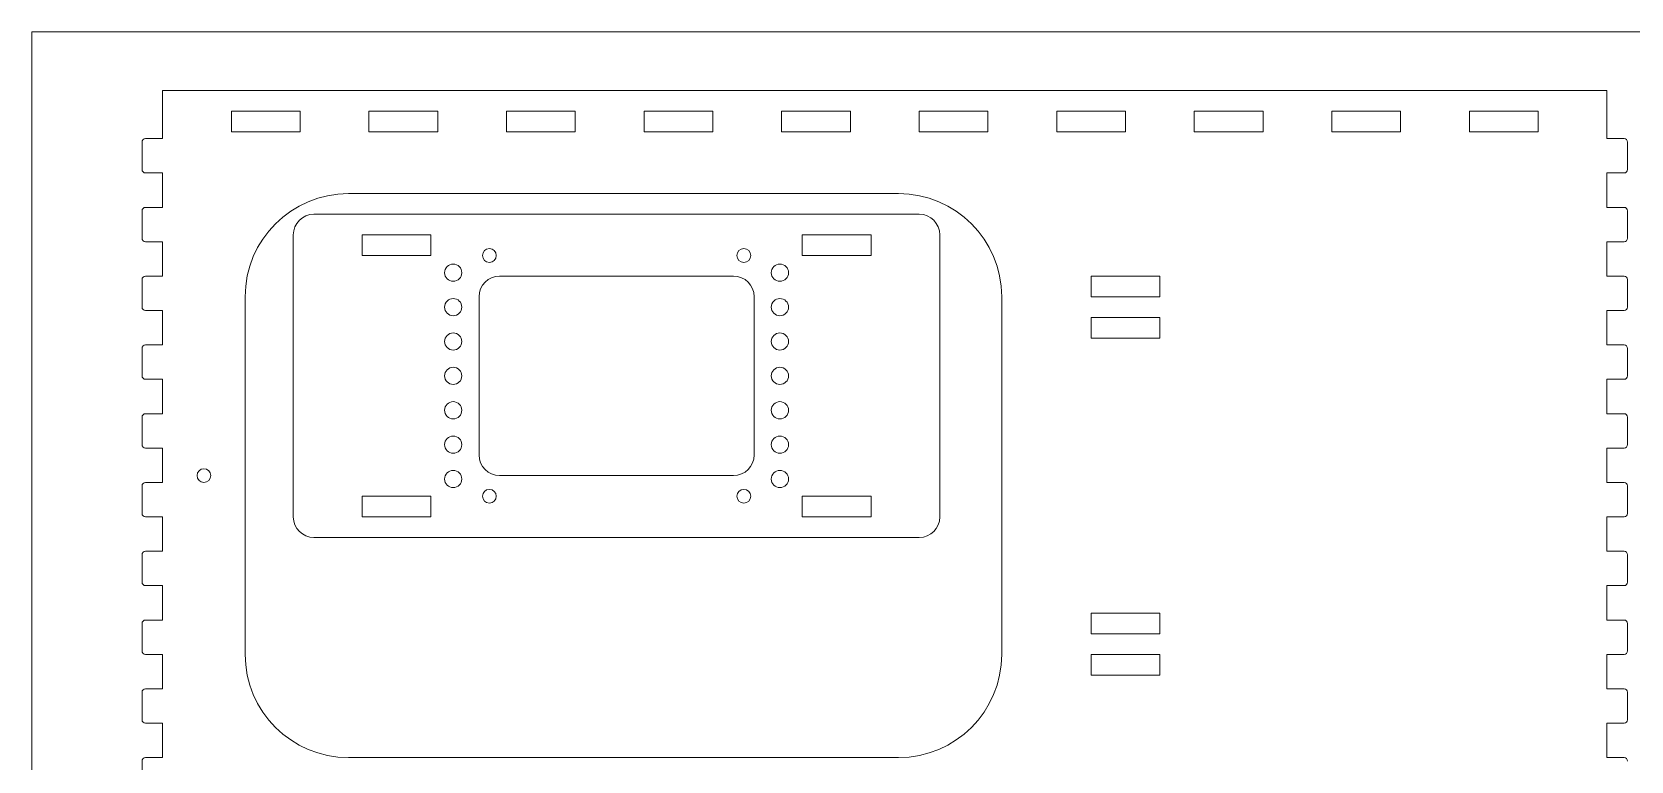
# Model space of a CAD drawing. Header units: millimetres. Extents: x 0 to 1220, y 0 to 610.
# Drawn here: x 0 to 465, y 398 to 610 of the extents above; entities that cross this region are included whole.
import ezdxf

# ---------------------------------------------------------------- set-up
doc = ezdxf.new("R2010")
doc.units = ezdxf.units.MM
doc.layers.get('0').update_dxf_attribs({"linetype": 'CONTINUOUS', "lineweight": 0})

msp = doc.modelspace()

# ---------------------------------------------------------------- linework, layer by layer
for p, q in [((0, 0), (0, 610)), ((0, 610), (1220, 610)), ((38, 579), (38, 593)), ((38, 593), (458, 593)), ((458, 579), (458, 593)), ((58, 581), (58, 587)), ((58, 587), (78, 587)), ((78, 581), (78, 587)), ((98, 581), (98, 587)), ((98, 587), (118, 587)), ((118, 581), (118, 587)), ((138, 581), (138, 587)), ((138, 587), (158, 587)), ((158, 581), (158, 587)), ((178, 581), (178, 587)), ((178, 587), (198, 587)), ((198, 581), (198, 587)), ((218, 581), (218, 587)), ((218, 587), (238, 587)), ((238, 581), (238, 587)), ((258, 581), (258, 587)), ((258, 587), (278, 587)), ((278, 581), (278, 587)), ((298, 581), (298, 587)), ((298, 587), (318, 587)), ((318, 581), (318, 587)), ((338, 581), (338, 587)), ((338, 587), (358, 587)), ((358, 581), (358, 587)), ((378, 581), (378, 587)), ((378, 587), (398, 587)), ((398, 581), (398, 587)), ((418, 581), (418, 587)), ((418, 587), (438, 587)), ((438, 581), (438, 587)), ((32, 578), (32, 570)), ((33, 579), (38, 579)), ((58, 581), (78, 581)), ((98, 581), (118, 581)), ((138, 581), (158, 581)), ((178, 581), (198, 581)), ((218, 581), (238, 581)), ((258, 581), (278, 581)), ((298, 581), (318, 581)), ((338, 581), (358, 581)), ((378, 581), (398, 581)), ((418, 581), (438, 581)), ((463, 579), (458, 579)), ((464, 578), (464, 570)), ((33, 569), (38, 569)), ((38, 569), (38, 559)), ((458, 569), (458, 559)), ((463, 569), (458, 569)), ((92, 563), (252, 563)), ((33, 559), (38, 559)), ((463, 559), (458, 559)), ((464, 558), (464, 550)), ((32, 558), (32, 550)), ((82, 557), (258, 557)), ((33, 549), (38, 549)), ((38, 549), (38, 539)), ((76, 551), (76, 469)), ((96, 545), (96, 551)), ((96, 551), (116, 551)), ((116, 545), (116, 551)), ((224, 545), (224, 551)), ((224, 551), (244, 551)), ((244, 545), (244, 551)), ((264, 469), (264, 551)), ((458, 549), (458, 539)), ((463, 549), (458, 549)), ((96, 545), (116, 545)), ((244, 545), (224, 545)), ((32, 538), (32, 530)), ((33, 539), (38, 539)), ((136, 539), (204, 539)), ((308, 533), (308, 539)), ((308, 539), (328, 539)), ((328, 533), (328, 539)), ((463, 539), (458, 539)), ((464, 538), (464, 530)), ((62, 533), (62, 429)), ((282, 533), (282, 429)), ((308, 533), (328, 533)), ((33, 529), (38, 529)), ((38, 529), (38, 519)), ((308, 527), (328, 527)), ((308, 527), (308, 521)), ((328, 527), (328, 521)), ((458, 529), (458, 519)), ((463, 529), (458, 529)), ((308, 521), (328, 521)), ((32, 518), (32, 510)), ((33, 519), (38, 519)), ((463, 519), (458, 519)), ((464, 518), (464, 510)), ((33, 509), (38, 509)), ((38, 509), (38, 499)), ((458, 509), (458, 499)), ((463, 509), (458, 509)), ((32, 498), (32, 490)), ((33, 499), (38, 499)), ((463, 499), (458, 499)), ((464, 498), (464, 490)), ((33, 489), (38, 489)), ((38, 489), (38, 479)), ((458, 489), (458, 479)), ((463, 489), (458, 489)), ((33, 479), (38, 479)), ((204, 481), (136, 481)), ((463, 479), (458, 479)), ((32, 478), (32, 470)), ((96, 475), (116, 475)), ((96, 475), (96, 469)), ((116, 475), (116, 469)), ((244, 475), (224, 475)), ((224, 475), (224, 469)), ((244, 475), (244, 469)), ((464, 478), (464, 470)), ((33, 469), (38, 469)), ((38, 469), (38, 459)), ((96, 469), (116, 469)), ((224, 469), (244, 469)), ((458, 469), (458, 459)), ((463, 469), (458, 469)), ((258, 463), (82, 463)), ((32, 458), (32, 450)), ((33, 459), (38, 459)), ((463, 459), (458, 459)), ((464, 458), (464, 450)), ((33, 449), (38, 449)), ((38, 449), (38, 439)), ((458, 449), (458, 439)), ((463, 449), (458, 449)), ((32, 438), (32, 430)), ((33, 439), (38, 439)), ((308, 435), (308, 441)), ((308, 441), (328, 441)), ((328, 435), (328, 441)), ((463, 439), (458, 439)), ((464, 438), (464, 430)), ((308, 435), (328, 435)), ((33, 429), (38, 429)), ((38, 429), (38, 419)), ((308, 429), (328, 429)), ((308, 429), (308, 423)), ((328, 429), (328, 423)), ((458, 429), (458, 419)), ((463, 429), (458, 429)), ((33, 419), (38, 419)), ((328, 423), (308, 423)), ((463, 419), (458, 419)), ((32, 418), (32, 410)), ((464, 418), (464, 410)), ((33, 409), (38, 409)), ((38, 409), (38, 399)), ((458, 409), (458, 399)), ((463, 409), (458, 409)), ((32, 398), (32, 390)), ((33, 399), (38, 399)), ((92, 399), (252, 399)), ((463, 399), (458, 399))]:
    msp.add_line(p, q)
at = {"linetype": 'ByBlock'}
for p, q in [((130, 533), (130, 487)), ((210, 487), (210, 533))]:
    msp.add_line(p, q, dxfattribs=at)
for centre in [(133, 545), (207, 545), (50, 481), (133, 475), (207, 475)]:
    msp.add_circle(centre, 2)
for centre in [(122.5, 540), (217.5, 540), (122.5, 530), (217.5, 530), (122.5, 520), (217.5, 520), (122.5, 510), (217.5, 510), (122.5, 500), (217.5, 500), (122.5, 490), (217.5, 490), (122.5, 480), (217.5, 480)]:
    msp.add_circle(centre, 2.5, dxfattribs=at)
at = {"color": 7, "linetype": 'CONTINUOUS', "lineweight": 0}
for centre, radius, start, end in [((33, 578), 1, 90, 180), ((463, 578), 1, 360, 90), ((33, 570), 1, 180, 270), ((463, 570), 1, 270, 360), ((92, 533), 30, 90, 180), ((252, 533), 30, 0, 90), ((33, 558), 1, 90, 180), ((463, 558), 1, 360, 90), ((82, 551), 6, 90, 180), ((258, 551), 6, 360, 90), ((33, 550), 1, 180, 270), ((463, 550), 1, 270, 360), ((33, 538), 1, 90, 180), ((463, 538), 1, 360, 90), ((33, 530), 1, 180, 270), ((463, 530), 1, 270, 360), ((33, 518), 1, 90, 180), ((463, 518), 1, 360, 90), ((33, 510), 1, 180, 270), ((463, 510), 1, 270, 360), ((33, 498), 1, 90, 180), ((463, 498), 1, 360, 90), ((33, 490), 1, 180, 270), ((463, 490), 1, 270, 360), ((33, 478), 1, 90, 180), ((463, 478), 1, 360, 90), ((33, 470), 1, 180, 270), ((463, 470), 1, 270, 360), ((82, 469), 6, 180, 270), ((258, 469), 6, 270, 360), ((33, 458), 1, 90, 180), ((463, 458), 1, 360, 90), ((33, 450), 1, 180, 270), ((463, 450), 1, 270, 360), ((33, 438), 1, 90, 180), ((463, 438), 1, 360, 90), ((33, 430), 1, 180, 270), ((92, 429), 30, 180, 270), ((252, 429), 30, 270, 0), ((463, 430), 1, 270, 360), ((33, 418), 1, 90, 180), ((463, 418), 1, 360, 90), ((33, 410), 1, 180, 270), ((463, 410), 1, 270, 360), ((33, 398), 1, 90, 180), ((463, 398), 1, 360, 90)]:
    msp.add_arc(centre, radius, start, end, dxfattribs=at)
at = {"color": 7, "linetype": 'ByBlock', "lineweight": 0}
for centre, start, end in [((136, 533), 90, 180), ((204, 533), 360, 90), ((136, 487), 180, 270), ((204, 487), 270, 360)]:
    msp.add_arc(centre, 6, start, end, dxfattribs=at)

doc.saveas('drawing.dxf')
